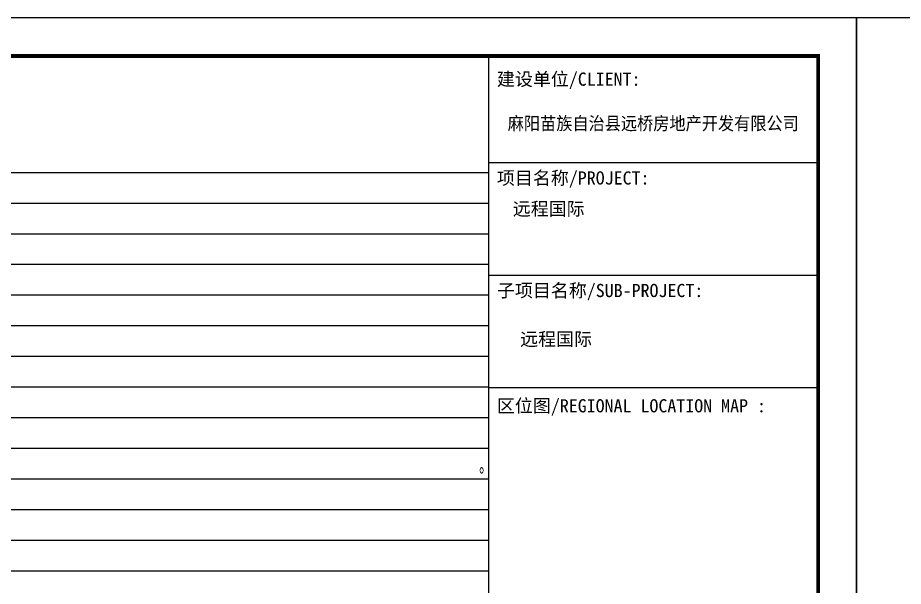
# Model space of a CAD drawing. Extents: x -737978 to 768813, y -372247 to 1140308.
# Drawn here: x -542559 to -519433, y 650 to 15497 of the extents above; entities that cross this region are included whole.
import ezdxf

# ---------------------------------------------------------------- set-up
doc = ezdxf.new("R2010")
doc.units = 0
doc.header["$LTSCALE"] = 1000
doc.header["$MEASUREMENT"] = 0
doc.layers.get('0').update_dxf_attribs({"linetype": 'CONTINUOUS'})
for name, color, linetype in [('A-ANNO-TABS', 7, 'CONTINUOUS'), ('A-ANNO-TEXT', 7, 'CONTINUOUS'), ('PUB_TITLE', 4, 'CONTINUOUS')]:
    doc.layers.add(name, color=color, linetype=linetype)
doc.styles.add('-宋体', font='SimSun.ttf', dxfattribs={"width": 0.8})
doc.styles.add('A-单线字', font='GBENOR', dxfattribs={"bigfont": 'GBCBIG'})

# ---------------------------------------------------------------- blocks, each defined once
blk = doc.blocks.new('TQ1')
at = {"layer": 'PUB_TITLE'}
for p, q in [((-49855, -380355), (-43855, -380355)), ((-49855, -382405), (-43855, -382405))]:
    blk.add_line(p, q, dxfattribs=at)
at = {"layer": 'PUB_TITLE', "const_width": 20}
for points in [[(-49855, -378414), (-49855, -418455)], [(-49855, -384455), (-43855, -384455)]]:
    blk.add_lwpolyline(points, dxfattribs=at)
at = {"layer": 'PUB_TITLE', "style": '-宋体'}
for s, p in [('建设单位/CLIENT:', (-49705, -378955)), ('项目名称/PROJECT:', (-49705, -380755)), ('远程国际', (-49417, -381317)), ('子项目名称/SUB-PROJECT:', (-49705, -382805)), ('远程国际', (-49283, -383691)), ('区位图/REGIONAL LOCATION MAP :', (-49705, -384905))]:
    blk.add_text(s, height=240, dxfattribs=at).set_placement(p)
at = {"layer": 'PUB_TITLE', "style": '-宋体', "width": 0.9}
blk.add_text('麻阳苗族自治县远桥房地产开发有限公司', height=240, dxfattribs=at).set_placement((-49509, -379761))

msp = doc.modelspace()

# ---------------------------------------------------------------- linework, layer by layer
at = {"layer": 'A-ANNO-TABS', "color": 8}
for points in [[(-602257.6, 11458), (-530258.7, 11458)], [(-602257.6, 10658), (-530258.7, 10658)], [(-602257.6, 9858), (-530258.7, 9858)], [(-602257.6, 9058), (-530258.7, 9058)], [(-602257.6, 8258), (-530258.7, 8258)], [(-602257.6, 7458), (-530258.7, 7458)], [(-602257.6, 6658), (-530258.7, 6658)], [(-602257.6, 5858), (-530258.7, 5858)], [(-602257.6, 5058), (-530258.7, 5058)], [(-602257.6, 4258), (-530258.7, 4258)], [(-602257.6, 3458), (-530258.7, 3458)], [(-602257.6, 2658), (-530258.7, 2658)], [(-602257.6, 1858), (-530258.7, 1858)], [(-602257.6, 1058), (-530258.7, 1058)]]:
    msp.add_lwpolyline(points, dxfattribs=at)
at = {"layer": 'PUB_TITLE'}
for points in [[(-604757.6, -43902.5), (-520657.6, -43902.5), (-520657.6, 15497.5), (-604757.6, 15497.5)], [(-520657.6, -43902.5), (-436557.6, -43902.5), (-436557.6, 15497.5), (-520657.6, 15497.5)]]:
    msp.add_lwpolyline(points, close=True, dxfattribs=at)
at = {"layer": 'PUB_TITLE', "const_width": 100}
msp.add_lwpolyline([(-602257.6, -42902.5), (-521657.6, -42902.5), (-521657.6, 14497.5), (-602257.6, 14497.5)], close=True, dxfattribs=at)
msp.add_lwpolyline([(-602257.6, -42902.5), (-521657.6, -42902.5), (-521657.6, 14497.5), (-602257.6, 14497.5)], close=True, dxfattribs=at)
msp.add_lwpolyline([(-602257.6, -42902.5), (-521657.6, -42902.5), (-521657.6, 14497.5), (-602257.6, 14497.5)], close=True, dxfattribs=at)

# ---------------------------------------------------------------- block references
at = {"xscale": 1.433507481003284, "yscale": 1.433507481003284, "zscale": 1.433507481003284}
msp.add_blockref('TQ1', (-458791.5, 556956.1), dxfattribs=at)

# ---------------------------------------------------------------- texts
at = {"layer": 'A-ANNO-TEXT', "style": 'A-单线字', "width": 0.95}
msp.add_text('。', height=482.3, dxfattribs=at).set_placement((-530507.5, 3577.8))

doc.saveas('drawing.dxf')
